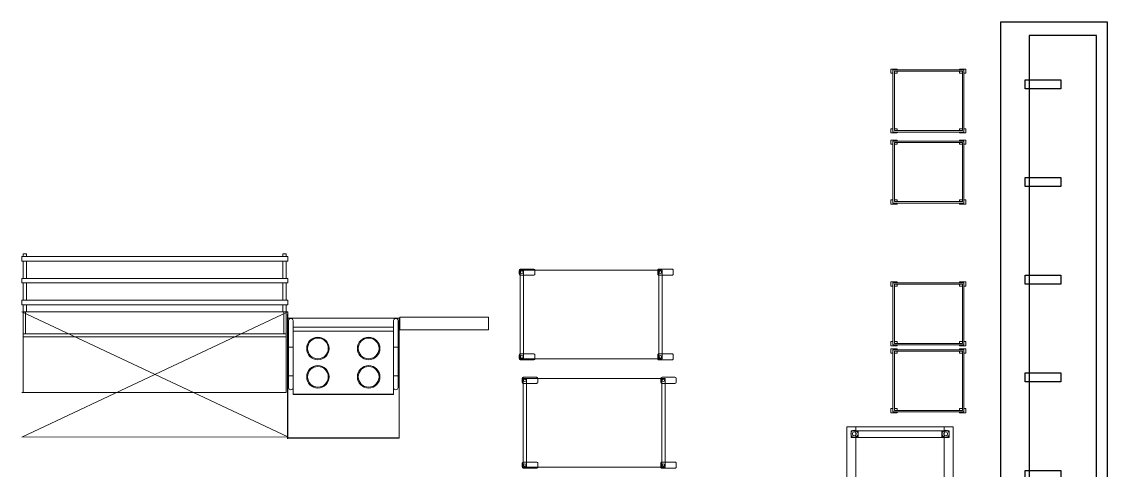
# Model space of a CAD drawing. Header units: millimetres. Extents: x -217779 to 263180, y 55413 to 130161.
# Drawn here: x -206694 to -200573, y 115844 to 118371 of the extents above; entities that cross this region are included whole.
import ezdxf

# ---------------------------------------------------------------- set-up
doc = ezdxf.new("R2010")
doc.units = ezdxf.units.MM
doc.layers.add('ТХ_пищеблок', color=30, linetype='Continuous', lineweight=20)
doc.layers.add('ТХ_привязка ТХ', color=7, linetype='Continuous', true_color=0x163d5c)
doc.layers.add('ТХ_сантехника', color=132, linetype='Continuous')

# ---------------------------------------------------------------- blocks, each defined once
blk = doc.blocks.new('A$C19c1ccfc')
at = {"layer": 'ТХ_пищеблок', "color": 140}
for p, q in [((790.2, -13302.6, -917.2), (-709.8, -13302.6, -917.2)), ((-709.8, -13302.6, -917.2), (-709.8, -13328.3, -917.2)), ((-709.8, -13328.3, -917.2), (790.2, -13328.3, -917.2)), ((-701.7, -13302.6, -917.2), (-701.7, -13288.4, -917.2)), ((-701.7, -13288.4, -917.2), (-682.5, -13288.4, -917.2)), ((-701.7, -13425.5, -917.2), (-701.7, -13328.3, -917.2)), ((-682.5, -13288.4, -917.2), (-682.5, -13302.6, -917.2)), ((-682.5, -13328.3, -917.2), (-682.5, -13425.5, -917.2)), ((782.1, -13288.4, -917.2), (762.9, -13288.4, -917.2)), ((762.9, -13288.4, -917.2), (762.9, -13302.6, -917.2)), ((762.9, -13328.3, -917.2), (762.9, -13425.5, -917.2)), ((782.1, -13302.6, -917.2), (782.1, -13288.4, -917.2)), ((782.1, -13425.5, -917.2), (782.1, -13328.3, -917.2)), ((790.2, -13328.3, -917.2), (790.2, -13302.6, -917.2)), ((790.2, -13425.5, -917.2), (-709.8, -13425.5, -917.2)), ((-709.8, -13425.5, -917.2), (-709.8, -13451.2, -917.2)), ((-709.8, -13451.2, -917.2), (790.2, -13451.2, -917.2)), ((-701.7, -13548.3, -917.2), (-701.7, -13451.2, -917.2)), ((-682.5, -13451.2, -917.2), (-682.5, -13548.3, -917.2)), ((762.9, -13451.2, -917.2), (762.9, -13548.3, -917.2)), ((782.1, -13548.3, -917.2), (782.1, -13451.2, -917.2)), ((790.2, -13451.2, -917.2), (790.2, -13425.5, -917.2)), ((790.2, -13548.3, -917.2), (-709.8, -13548.3, -917.2)), ((-709.8, -13548.3, -917.2), (-709.8, -13574, -917.2)), ((-709.8, -13574, -917.2), (790.2, -13574, -917.2)), ((-701.7, -13613.4, -917.2), (-701.7, -13574, -917.2)), ((-682.5, -13574, -917.2), (-682.5, -13613.4, -917.2)), ((762.9, -13574, -917.2), (762.9, -13613.4, -917.2)), ((782.1, -13613.4, -917.2), (782.1, -13574, -917.2)), ((790.2, -13574, -917.2), (790.2, -13548.3, -917.2)), ((-709.8, -13613.3, -917.2), (790.2, -14318.3, -917.2)), ((-709.8, -14320.3, -917.2), (790.2, -13613.3, -917.2)), ((-682.5, -13613.4, -917.2), (-701.7, -13613.4, -917.2)), ((-687.6, -13613.4, -917.2), (-701.7, -13613.4, -917.2)), ((-701.7, -13613.4, -917.2), (-701.7, -13738.8, -917.2)), ((-687.6, -13738.8, -917.2), (-687.6, -13613.4, -917.2)), ((-682.5, -13613.3, -917.2), (790.2, -13613.3, -917.2)), ((762.9, -13613.4, -917.2), (782.1, -13613.4, -917.2)), ((768, -13738.8, -917.2), (768, -13613.4, -917.2)), ((768, -13613.4, -917.2), (782.1, -13613.4, -917.2)), ((782.1, -13613.4, -917.2), (782.1, -13738.8, -917.2)), ((788.2, -13628.2, -206.7), (788.2, -13635.2, -206.7)), ((790.2, -13613.3, -917.2), (790.2, -14318.3, -917.2)), ((788.2, -13656.5, -147.7), (788.2, -14328.3, -147.7)), ((790.2, -13651.2, -918.2), (790.2, -13665.3, -918.2)), ((790.2, -13651.2, -859.2), (790.2, -14318.3, -859.2)), ((782.1, -13738.8, -917.2), (-701.7, -13738.8, -917.2)), ((-701.7, -13738.8, -917.2), (-701.7, -14069.2, -917.2)), ((-701.7, -13738.8, -917.2), (-687.6, -13738.8, -917.2)), ((-701.7, -13755.2, -917.2), (782.1, -13755.2, -917.2)), ((782.1, -13738.8, -917.2), (768, -13738.8, -917.2)), ((782.1, -14069.2, -917.2), (782.1, -13738.8, -917.2)), ((-709.8, -14069.2, -917.2), (782.1, -14069.2, -917.2)), ((790.2, -14318.3, -917.2), (-709.8, -14320.3, -917.2)), ((790.2, -14308.3, -918.2), (790.2, -14318.3, -918.2)), ((788.2, -14323.3, -181.7), (788.2, -14328.3, -181.7))]:
    blk.add_line(p, q, dxfattribs=at)
at = {"layer": 'ТХ_пищеблок', "color": 140, "extrusion": (-0.707107, 0.707107, 0)}
for p, q in [((788.2, -13625.3, -205.7), (788.2, -13625.3, -169.7)), ((790.2, -13648.3, -917.2), (790.2, -13648.3, -861.2))]:
    blk.add_line(p, q, dxfattribs=at)
at = {"layer": 'ТХ_пищеблок', "color": 140, "extrusion": (0, 0, -1)}
for p, q in [((788.2, -13704, -205.7), (788.2, -13626.8, -205.7)), ((788.2, -13635.2, -207.7), (788.2, -13628.2, -207.7)), ((790.2, -13665.3, -919.2), (790.2, -13651.2, -919.2)), ((788.2, -14329.3, -180.7), (788.2, -13747, -180.7)), ((790.2, -14318.3, -919.2), (790.2, -14308.3, -919.2))]:
    blk.add_line(p, q, dxfattribs=at)
at = {"layer": 'ТХ_пищеблок', "color": 140, "extrusion": (0.707107, -0.707107, 0)}
for p, q in [((788.2, -13635.2, -206.7), (788.2, -13635.2, -207.7)), ((790.2, -13649.8, -915.7), (790.2, -13649.8, -917.2)), ((790.2, -13665.3, -918.2), (790.2, -13665.3, -919.2))]:
    blk.add_line(p, q, dxfattribs=at)
at = {"layer": 'ТХ_пищеблок', "ltscale": 100}
for p, q in [((1921.6, -13644.3, -1829.4), (1422.5, -13644.3, -1829.4)), ((1422.5, -13644.3, -1829.4), (1422.5, -13715.5, -1829.4)), ((1921.6, -13715.5, -1829.4), (1921.6, -13644.3, -1829.4)), ((1422.5, -13715.5, -1829.4), (1921.6, -13715.5, -1829.4))]:
    blk.add_line(p, q, dxfattribs=at)
at = {"layer": 'ТХ_пищеблок'}
for p, q in [((788.2, -13650.3, -181.7), (788.2, -14323.3, -181.7)), ((788.2, -13650.3, -181.7), (1418.2, -13650.3, -181.7)), ((794.7, -13667.8, -181.7), (794.7, -13663.8, -181.7)), ((794.7, -13752.6, -181.7), (794.7, -13667.8, -181.7)), ((819.7, -13663.8, -181.7), (819.7, -13667.8, -181.7)), ((819.7, -13700.3, -181.7), (819.7, -13667.8, -181.7)), ((819.7, -13722.3, -181.7), (819.7, -13700.3, -181.7)), ((819.7, -13700.3, -181.7), (1386.7, -13700.3, -181.7)), ((1386.7, -13667.8, -181.7), (1386.7, -13663.8, -181.7)), ((1386.7, -13700.3, -181.7), (1386.7, -13667.8, -181.7)), ((1386.7, -13722.3, -181.7), (1386.7, -13700.3, -181.7)), ((1411.7, -13663.8, -181.7), (1411.7, -13667.8, -181.7)), ((1411.7, -13752.6, -181.7), (1411.7, -13667.8, -181.7)), ((1418.2, -13650.3, -181.7), (1418.2, -14323.3, -181.7)), ((794.7, -13814.2, -181.7), (794.7, -13752.6, -181.7)), ((819.7, -13722.3, -181.7), (1386.7, -13722.3, -181.7)), ((819.7, -13722.3, -181.7), (819.7, -14078.3, -181.7)), ((1386.7, -13722.3, -181.7), (1386.7, -14078.3, -181.7)), ((1411.7, -13752.6, -181.7), (1411.7, -13814.2, -181.7)), ((819.7, -13814.2, -181.7), (794.7, -13814.2, -181.7)), ((794.7, -13974.8, -181.7), (794.7, -13814.2, -181.7)), ((1411.7, -13814.2, -181.7), (1386.7, -13814.2, -181.7)), ((1411.7, -13974.8, -181.7), (1411.7, -13814.2, -181.7)), ((819.7, -13974.8, -181.7), (794.7, -13974.8, -181.7)), ((794.7, -14040.3, -181.7), (794.7, -13974.8, -181.7)), ((1411.7, -13974.8, -181.7), (1386.7, -13974.8, -181.7)), ((1411.7, -13974.8, -181.7), (1411.7, -14040.3, -181.7)), ((819.7, -14078.3, -181.7), (1386.7, -14078.3, -181.7)), ((819.7, -14080.3, -181.7), (819.7, -14078.3, -181.7)), ((819.7, -14080.3, -181.7), (1386.7, -14080.3, -181.7)), ((1386.7, -14080.3, -181.7), (1386.7, -14078.3, -181.7)), ((788.2, -14323.3, -181.7), (1418.2, -14323.3, -181.7)), ((788.2, -14325.3, -181.7), (788.2, -14323.3, -181.7)), ((788.2, -14325.3, -181.7), (1418.2, -14325.3, -181.7)), ((1418.2, -14325.3, -181.7), (1418.2, -14323.3, -181.7))]:
    blk.add_line(p, q, dxfattribs=at)
at = {"layer": 'ТХ_пищеблок', "color": 140, "extrusion": (-2.12737e-17, 1.4685e-30, -1)}
blk.add_line((790.2, -14319.3, -915.7), (790.2, -13649.8, -915.7), dxfattribs=at)
at = {"layer": 'ТХ_пищеблок', "color": 140, "extrusion": (6.89563e-14, 1, 0)}
for p, q in [((790.2, -14308.3, -919.2), (790.2, -14308.3, -918.2)), ((790.2, -14319.3, -917.2), (790.2, -14319.3, -915.7)), ((788.2, -14323.3, -182.7), (788.2, -14323.3, -181.7))]:
    blk.add_line(p, q, dxfattribs=at)
at = {"layer": 'ТХ_пищеблок', "color": 140, "extrusion": (-6.89563e-14, -1, -4.06024e-15)}
blk.add_line((790.2, -14320.3, -861.2), (790.2, -14320.3, -917.2), dxfattribs=at)
at = {"layer": 'ТХ_пищеблок', "color": 140, "extrusion": (2.27374e-14, -1.56788e-27, -1)}
blk.add_line((788.2, -14328.3, -182.7), (788.2, -14323.3, -182.7), dxfattribs=at)
at = {"layer": 'ТХ_пищеблок', "color": 140, "extrusion": (-6.89563e-14, -1, 0)}
blk.add_line((788.2, -14330.3, -149.7), (788.2, -14330.3, -180.7), dxfattribs=at)
blk = doc.blocks.new('раковина столовая 2')
for points in [[(970111.9, -22806.1), (970111.9, -17235.9), (969511.9, -17235.9), (969511.9, -22806.1)], [(969571.9, -22746.1), (969571.9, -17314), (969951.9, -17314), (969951.9, -22746.1)], [(969974.7, -17564), (969774.7, -17564), (969774.7, -17614), (969974.7, -17614)], [(969974.7, -18114), (969774.7, -18114), (969774.7, -18164), (969974.7, -18164)], [(969974.7, -18664), (969774.7, -18664), (969774.7, -18714), (969974.7, -18714)], [(969974.7, -19214), (969774.7, -19214), (969774.7, -19264), (969974.7, -19264)], [(969974.7, -19764), (969774.7, -19764), (969774.7, -19814), (969974.7, -19814)], [(969974.7, -20314), (969774.7, -20314), (969774.7, -20364), (969974.7, -20364)], [(969974.7, -20864), (969774.7, -20864), (969774.7, -20914), (969974.7, -20914)], [(969974.7, -21414), (969774.7, -21414), (969774.7, -21464), (969974.7, -21464)], [(969974.7, -21964), (969774.7, -21964), (969774.7, -22014), (969974.7, -22014)], [(969974.7, -22514), (969774.7, -22514), (969774.7, -22564), (969974.7, -22564)]]:
    blk.add_lwpolyline(points, close=True)

msp = doc.modelspace()

# ---------------------------------------------------------------- linework, layer by layer
at = {"layer": 'ТХ_пищеблок'}
for points in [[(-201757.4, 118099.2), (-201757.4, 118104.3), (-201793.7, 118104.3), (-201793.7, 118080.7), (-201782.2, 118080.7)], [(-201772.3, 118080.7), (-201757.4, 118080.7), (-201757.4, 118091.7)], [(-201406.9, 118099.2), (-201406.9, 118104.3), (-201370.7, 118104.3), (-201370.7, 118080.7), (-201382.2, 118080.7)], [(-201390.4, 118080.7), (-201406.9, 118080.7), (-201406.9, 118091.7)], [(-201757.4, 117749.2), (-201757.4, 117744.1), (-201793.7, 117744.1), (-201793.7, 117767.7), (-201782.2, 117767.7)], [(-201772.3, 117767.7), (-201757.4, 117767.7), (-201757.4, 117757.7)], [(-201406.9, 117749.2), (-201406.9, 117744.1), (-201370.7, 117744.1), (-201370.7, 117767.7), (-201382.2, 117767.7)], [(-201390.4, 117767.7), (-201406.9, 117767.7), (-201406.9, 117757.7)], [(-201757.4, 117698.8), (-201757.4, 117703.9), (-201793.7, 117703.9), (-201793.7, 117680.3), (-201782.2, 117680.3)], [(-201406.9, 117698.8), (-201406.9, 117703.9), (-201370.7, 117703.9), (-201370.7, 117680.3), (-201382.2, 117680.3)], [(-201772.3, 117680.3), (-201757.4, 117680.3), (-201757.4, 117691.3)], [(-201390.4, 117680.3), (-201406.9, 117680.3), (-201406.9, 117691.3)], [(-201757.4, 117348.8), (-201757.4, 117343.7), (-201793.7, 117343.7), (-201793.7, 117367.3), (-201782.2, 117367.3)], [(-201772.3, 117367.3), (-201757.4, 117367.3), (-201757.4, 117357.3)], [(-201406.9, 117348.8), (-201406.9, 117343.7), (-201370.7, 117343.7), (-201370.7, 117367.3), (-201382.2, 117367.3)], [(-201390.4, 117367.3), (-201406.9, 117367.3), (-201406.9, 117357.3)], [(-201757.4, 116900.1), (-201757.4, 116905.2), (-201793.7, 116905.2), (-201793.7, 116881.6), (-201782.2, 116881.6)], [(-201406.9, 116900.1), (-201406.9, 116905.2), (-201370.7, 116905.2), (-201370.7, 116881.6), (-201382.2, 116881.6)], [(-201772.3, 116881.6), (-201757.4, 116881.6), (-201757.4, 116892.6)], [(-201390.4, 116881.6), (-201406.9, 116881.6), (-201406.9, 116892.6)], [(-201757.4, 116550.1), (-201757.4, 116545), (-201793.7, 116545), (-201793.7, 116568.6), (-201782.2, 116568.6)], [(-201772.3, 116568.6), (-201757.4, 116568.6), (-201757.4, 116558.6)], [(-201406.9, 116550.1), (-201406.9, 116545), (-201370.7, 116545), (-201370.7, 116568.6), (-201382.2, 116568.6)], [(-201390.4, 116568.6), (-201406.9, 116568.6), (-201406.9, 116558.6)], [(-201757.4, 116522.8), (-201757.4, 116527.9), (-201793.7, 116527.9), (-201793.7, 116504.3), (-201782.2, 116504.3)], [(-201772.3, 116504.3), (-201757.4, 116504.3), (-201757.4, 116515.3)], [(-201406.9, 116522.8), (-201406.9, 116527.9), (-201370.7, 116527.9), (-201370.7, 116504.3), (-201382.2, 116504.3)], [(-201390.4, 116504.3), (-201406.9, 116504.3), (-201406.9, 116515.3)], [(-201757.4, 116172.8), (-201757.4, 116167.7), (-201793.7, 116167.7), (-201793.7, 116191.3), (-201782.2, 116191.3)], [(-201772.3, 116191.3), (-201757.4, 116191.3), (-201757.4, 116181.3)], [(-201406.9, 116172.8), (-201406.9, 116167.7), (-201370.7, 116167.7), (-201370.7, 116191.3), (-201382.2, 116191.3)], [(-201390.4, 116191.3), (-201406.9, 116191.3), (-201406.9, 116181.3)], [(-201416.3, 112331), (-201441.7, 112381.8), (-202159.6, 112381.8), (-202181.8, 112331), (-202181.8, 112172.2), (-202159.6, 112041.9), (-201441.7, 112041.9), (-201416.3, 112172.2), (-201416.3, 112331), (-201441.7, 112381.8), (-201441.7, 113042.5), (-201492.6, 113042.5), (-201540.2, 113042.5), (-201540.2, 113055.2), (-201540.2, 115059.4), (-201492.6, 115059.4), (-201441.7, 115059.4), (-201441.7, 116088.5), (-201492.6, 116088.5), (-201540.2, 116088.5), (-201943.6, 116088.5), (-201991.2, 116088.5)], [(-202016.6, 116066.3), (-202016.6, 116066.3)], [(-201981.7, 116066.3), (-201981.7, 116066.3)], [(-201978.5, 116066.3), (-201505.3, 116066.3)], [(-201502.1, 116066.3), (-201502.1, 116066.3)], [(-201492.6, 112369.1), (-201492.6, 112381.8), (-201492.6, 113042.5), (-201441.7, 113042.5), (-201441.7, 115059.4), (-201492.6, 115059.4), (-201492.6, 115072.1), (-201492.6, 116088.5)], [(-201467.2, 116066.3), (-201467.2, 116066.3)], [(-202016.6, 116031.3), (-202016.6, 116031.3)], [(-201981.7, 116031.3), (-201981.7, 116031.3)], [(-201978.5, 116028.2), (-201956.3, 116028.2), (-201918.2, 116028.2), (-201565.6, 116028.2), (-201524.3, 116028.2), (-201505.3, 116028.2)], [(-201502.1, 116031.3), (-201502.1, 116031.3)], [(-201467.2, 116031.3), (-201467.2, 116031.3)]]:
    msp.add_lwpolyline(points, dxfattribs=at)
for points in [[(-201782.2, 118099.2), (-201782.2, 117749.2), (-201382.2, 117749.2), (-201382.2, 118099.2)], [(-201390.4, 118091.7), (-201390.4, 117757.7), (-201772.3, 117757.7), (-201772.3, 118091.7)], [(-201782.2, 117698.8), (-201782.2, 117348.8), (-201382.2, 117348.8), (-201382.2, 117698.8)], [(-201390.4, 117691.3), (-201390.4, 117357.3), (-201772.3, 117357.3), (-201772.3, 117691.3)], [(-201782.2, 116900.1), (-201782.2, 116550.1), (-201382.2, 116550.1), (-201382.2, 116900.1)], [(-201390.4, 116892.6), (-201390.4, 116558.6), (-201772.3, 116558.6), (-201772.3, 116892.6)], [(-201782.2, 116522.8), (-201782.2, 116172.8), (-201382.2, 116172.8), (-201382.2, 116522.8)], [(-201390.4, 116515.3), (-201390.4, 116181.3), (-201772.3, 116181.3), (-201772.3, 116515.3)], [(-201441.7, 112041.9), (-202159.6, 112041.9), (-202181.8, 112172.2), (-202181.8, 112331), (-202159.6, 112381.8), (-202042.1, 112381.8), (-202042.1, 116088.5), (-201441.7, 116088.5), (-201441.7, 112381.8), (-201416.3, 112331), (-201416.3, 112172.2)], [(-202042.1, 115059.4), (-202042.1, 116088.5), (-201991.2, 116088.5), (-201991.2, 115072.1), (-201991.2, 115059.4)], [(-202016.6, 116028.2), (-201978.5, 116028.2), (-201978.5, 116066.3), (-202016.6, 116066.3)], [(-201505.3, 116028.2), (-201464, 116028.2), (-201464, 116066.3), (-201505.3, 116066.3)]]:
    msp.add_lwpolyline(points, close=True, dxfattribs=at)
at = {"layer": 'ТХ_пищеблок', "ltscale": 0.1}
for points in [[(-203808.4, 116977.6), (-203881.2, 116977.6, 0.414214), (-203888.5, 116970.2), (-203888.5, 116950.3, 0.414214), (-203881.2, 116942.9), (-203808.4, 116942.9, 0.414214), (-203801.1, 116950.3), (-203801.1, 116970.2, 0.414214)], [(-203027.5, 116977.6), (-203100.2, 116977.6, 0.414214), (-203107.6, 116970.2), (-203107.6, 116950.3, 0.414214), (-203100.2, 116942.9), (-203027.5, 116942.9, 0.414214), (-203020.1, 116950.3), (-203020.1, 116970.2, 0.414214)], [(-203808.4, 116465.5), (-203881.2, 116465.5, -0.414214), (-203888.5, 116472.9), (-203888.5, 116492.8, -0.414214), (-203881.2, 116500.2), (-203808.4, 116500.2, -0.414214), (-203801.1, 116492.8), (-203801.1, 116472.9, -0.414214)], [(-203027.5, 116465.5), (-203100.2, 116465.5, -0.414214), (-203107.6, 116472.9), (-203107.6, 116492.8, -0.414214), (-203100.2, 116500.2), (-203027.5, 116500.2, -0.414214), (-203020.1, 116492.8), (-203020.1, 116472.9, -0.414214)], [(-203791.5, 116367.8), (-203864.3, 116367.8, 0.414214), (-203871.6, 116360.4), (-203871.6, 116340.5, 0.414214), (-203864.3, 116333.1), (-203791.5, 116333.1, 0.414214), (-203784.2, 116340.5), (-203784.2, 116360.4, 0.414214)], [(-203010.6, 116367.8), (-203083.3, 116367.8, 0.414214), (-203090.7, 116360.4), (-203090.7, 116340.5, 0.414214), (-203083.3, 116333.1), (-203010.6, 116333.1, 0.414214), (-203003.2, 116340.5), (-203003.2, 116360.4, 0.414214)], [(-203791.5, 115855.7), (-203864.3, 115855.7, -0.414214), (-203871.6, 115863.1), (-203871.6, 115883, -0.414214), (-203864.3, 115890.4), (-203791.5, 115890.4, -0.414214), (-203784.2, 115883), (-203784.2, 115863.1, -0.414214)], [(-203010.6, 115855.7), (-203083.3, 115855.7, -0.414214), (-203090.7, 115863.1), (-203090.7, 115883, -0.414214), (-203083.3, 115890.4), (-203010.6, 115890.4, -0.414214), (-203003.2, 115883), (-203003.2, 115863.1, -0.414214)]]:
    msp.add_lwpolyline(points, format="xyb", close=True, dxfattribs=at)
for points in [[(-203083.7, 116471.5), (-203883.7, 116471.5), (-203883.7, 116971.5), (-203083.7, 116971.5)], [(-203883.7, 116471.5), (-203865.5, 116471.5), (-203865.5, 116971.5), (-203883.7, 116971.5)], [(-203083.7, 116471.5), (-203101.8, 116471.5), (-203101.8, 116971.5), (-203083.7, 116971.5)], [(-203066.8, 115861.8), (-203866.8, 115861.8), (-203866.8, 116361.8), (-203066.8, 116361.8)], [(-203866.8, 115861.8), (-203848.6, 115861.8), (-203848.6, 116361.8), (-203866.8, 116361.8)], [(-203066.8, 115861.8), (-203084.9, 115861.8), (-203084.9, 116361.8), (-203066.8, 116361.8)]]:
    msp.add_lwpolyline(points, close=True, dxfattribs=at)
for centre in [(-203874.1, 116960.2), (-203093.2, 116960.2), (-203874.1, 116482.8), (-203093.2, 116482.8), (-203857.3, 116350.4), (-203076.3, 116350.4), (-203857.3, 115873.1), (-203076.3, 115873.1)]:
    msp.add_circle(centre, 7.16, dxfattribs=at)
at = {"layer": 'ТХ_пищеблок', "extrusion": (2.15268e-16, -1.13706e-31, -1)}
for centre in [(205023.7, 116530.3, 181.7), (204737.7, 116530.3, 181.7), (205023.7, 116370.3, 181.7), (204737.7, 116370.3, 181.7)]:
    msp.add_circle(centre, 63.4, dxfattribs=at)
at = {"layer": 'ТХ_пищеблок'}
for centre, radius in [((-205023.7, 116530.3, -181.7), 58.4), ((-204737.7, 116530.3, -181.7), 58.4), ((-205023.7, 116370.3, -181.7), 58.4), ((-204737.7, 116370.3, -181.7), 58.4), ((-201999.2, 116048.8), 20.6), ((-201999.2, 116048.8), 11.1), ((-201484.6, 116048.8), 20.6), ((-201484.6, 116048.8), 11.1)]:
    msp.add_circle(centre, radius, dxfattribs=at)
for centre in [(-205176.7, 116686.8, -181.7), (-204584.7, 116686.8, -181.7)]:
    msp.add_arc(centre, 12.5, 0, 180, dxfattribs=at)
at = {"layer": 'ТХ_пищеблок', "extrusion": (2.15268e-16, -1.13706e-31, -1)}
for centre in [(205176.7, 116310.3, 181.7), (204584.7, 116310.3, 181.7)]:
    msp.add_arc(centre, 12.5, 180, 0, dxfattribs=at)
at = {"layer": 'ТХ_пищеблок', "color": 140, "extrusion": (-1, 6.89563e-14, 0)}
msp.add_arc((-116022.3, -180.7, 205195.7), 1, 270, 0, dxfattribs=at)
at = {"layer": 'ТХ_пищеблок', "color": 140, "extrusion": (1, -6.89563e-14, 0)}
for centre, start, end in [((116022.3, -180.7, -205195.7), 180, 270), ((116022.3, -149.7, -205195.7), 90, 180)]:
    msp.add_arc(centre, 2, start, end, dxfattribs=at)
at = {"layer": 'ТХ_пищеблок', "color": 140, "extrusion": (-1, -9.31363e-14, 0)}
msp.add_arc((-116032.3, -917.2, 205193.7), 1, 270, 360, dxfattribs=at)
at = {"layer": 'ТХ_пищеблок', "color": 140, "extrusion": (1, 9.31363e-14, 0)}
for centre, start, end in [((116032.3, -917.2, -205193.7), 180, 270), ((116032.3, -861.2, -205193.7), 90, 180)]:
    msp.add_arc(centre, 2, start, end, dxfattribs=at)

# ---------------------------------------------------------------- block references
at = {"layer": 'ТХ_привязка ТХ', "color": 1, "ltscale": 100}
msp.add_blockref('A$C19c1ccfc', (-205983.9, 130350.7), dxfattribs=at)
at = {"layer": 'ТХ_сантехника', "color": 253, "xscale": -1}
msp.add_blockref('раковина столовая 2', (768938.6, 135606.8), dxfattribs=at)

doc.saveas('drawing.dxf')
